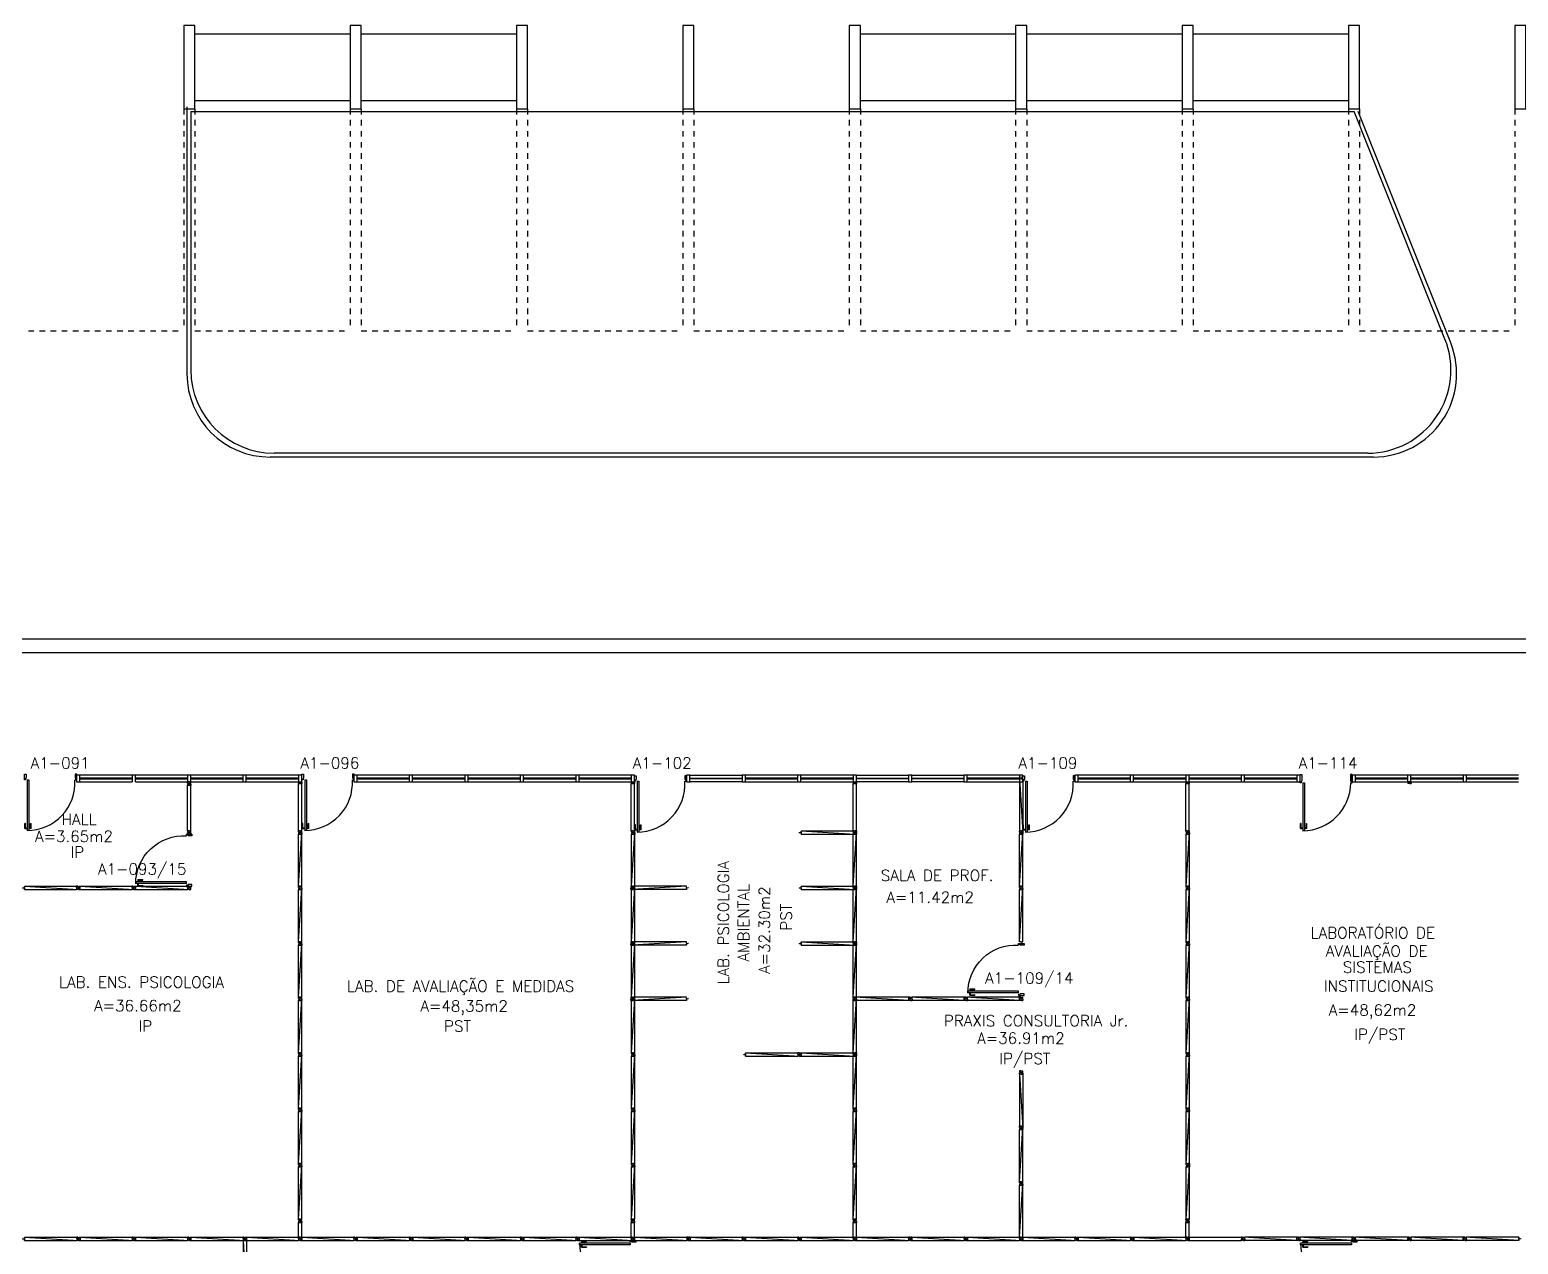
# Model space of a CAD drawing. Extents: x -31 to 207, y 425 to 518.
# Drawn here: x 72.41 to 99.25, y 444.86 to 466.76 of the extents above; entities that cross this region are included whole.
import ezdxf
from ezdxf.enums import TextEntityAlignment as Align

# ---------------------------------------------------------------- set-up
doc = ezdxf.new("R2010")
doc.units = 0
doc.header["$LTSCALE"] = 0.01
doc.header["$MEASUREMENT"] = 0
doc.linetypes.add('HIDDEN2', pattern=[0.1875, 0.125, -0.0625])
doc.layers.get('0').update_dxf_attribs({"linetype": 'CONTINUOUS'})
for name, color, linetype in [('AREA', 2, 'CONTINUOUS'), ('BANC', 2, 'CONTINUOUS'), ('DIV', 2, 'CONTINUOUS'), ('ESTR', 3, 'CONTINUOUS'), ('PISO', 1, 'CONTINUOUS'), ('PROJ', 1, 'HIDDEN2'), ('TEXT_CENTRO_CUSTO', 1, 'CONTINUOUS'), ('TEXTO', 2, 'CONTINUOUS'), ('TEXTO-ENDEREÇO', 2, 'CONTINUOUS')]:
    doc.layers.add(name, color=color, linetype=linetype)
doc.styles.add('UNB-100', font='simplex.shx', dxfattribs={"height": 0.2})
doc.styles.add('UNB-100-1', font='simplex.shx', dxfattribs={"height": 0.2})

# ---------------------------------------------------------------- blocks, each defined once
blk = doc.blocks.new('PILAR-SLS')
blk.add_lwpolyline([(0.003, -44.497), (0.203, -44.497), (0.203, -42.997), (0.003, -42.997)], close=True)
blk = doc.blocks.new('DIVMT-SLS')
for p, q in [((-0.03, 0.03), (-0.03, 0.006)), ((-0.008, 0.03), (-0.03, 0.03)), ((-0.0185, 0.006), (-0.03, 0.006)), ((-0.0185, -0.006), (-0.0185, 0.006)), ((-0.008, 0.03), (-0.008, 0.02)), ((-0.008, 0.02), (0.008, 0.02)), ((-0.0051, 0), (0.0051, 0)), ((0.0051, 0), (-0.0051, 0)), ((-0.0051, 0), (0.0051, 0)), ((0.97, -0.03), (0, 0.03)), ((0, -0.0051), (0, 0.0051)), ((0, 0.0051), (0, -0.0051)), ((0.008, 0.03), (0.008, 0.02)), ((0.008, 0.03), (0.03, 0.03)), ((0.0205, 0.006), (0.03, 0.006)), ((0.0205, -0.006), (0.0205, 0.006)), ((0.0205, 0.006), (0.0205, -0.006)), ((0.0205, 0.006), (0.03, 0.006)), ((0.97, 0.03), (0.03, 0.03)), ((0.03, 0.006), (0.03, 0.03)), ((0.03, -0.03), (0.03, 0.03)), ((0.03, -0.005), (0.03, 0.005)), ((0.97, 0.03), (0.97, 0.009)), ((0.97, 0.009), (0.97, 0.027)), ((0.9795, 0.006), (0.97, 0.006)), ((0.97, -0.005), (0.97, 0.005)), ((0.9795, 0.006), (0.9795, -0.006)), ((1.0051, 0), (0.9949, 0)), ((1, 0.0051), (1, -0.0051)), ((-0.0185, -0.006), (-0.03, -0.006)), ((-0.03, -0.03), (-0.03, -0.006)), ((-0.008, -0.03), (-0.03, -0.03)), ((-0.008, -0.03), (-0.008, -0.02)), ((-0.008, -0.02), (0.008, -0.02)), ((0.008, -0.03), (0.008, -0.02)), ((0.008, -0.03), (0.03, -0.03)), ((0.0205, -0.006), (0.03, -0.006)), ((0.0205, -0.006), (0.03, -0.006)), ((0.03, -0.006), (0.03, -0.03)), ((0.97, -0.03), (0.03, -0.03)), ((0.9795, -0.006), (0.97, -0.006)), ((0.97, -0.009), (0.97, -0.027))]:
    blk.add_line(p, q)
blk = doc.blocks.new('PDV2D-SLS')
at = {"layer": 'DIV'}
for p, q in [((0.03, 0.05), (0.06, 0.05)), ((0.03, 0.035), (0.03, 0.05)), ((0.03, -0.035), (0.03, 0.035)), ((0.06, 0.05), (0.06, -0.02)), ((0.941, 0.05), (0.941, -0.02)), ((0.971, 0.05), (0.941, 0.05)), ((0.971, 0.035), (0.971, 0.05)), ((0.971, -0.035), (0.971, 0.035)), ((0.03, -0.05), (0.03, -0.035)), ((0.05, -0.05), (0.03, -0.05)), ((0.05, -0.02), (0.06, -0.02)), ((0.05, -0.02), (0.05, -0.05)), ((0.079, -0.05), (0.109, -0.05)), ((0.079, -0.05), (0.079, -0.965)), ((0.109, -0.05), (0.109, -0.965)), ((0.951, -0.02), (0.941, -0.02)), ((0.951, -0.02), (0.951, -0.05)), ((0.951, -0.05), (0.971, -0.05)), ((0.971, -0.05), (0.971, -0.035)), ((0.036, -0.925), (0.036, -0.835)), ((0.046, -0.835), (0.036, -0.835)), ((0.036, -0.925), (0.076, -0.925)), ((0.046, -0.915), (0.046, -0.835)), ((0.046, -0.915), (0.076, -0.915)), ((0.109, -0.965), (0.079, -0.965)), ((0.141, -0.915), (0.111, -0.915)), ((0.151, -0.925), (0.111, -0.925)), ((0.141, -0.915), (0.141, -0.835)), ((0.141, -0.835), (0.151, -0.835)), ((0.151, -0.925), (0.151, -0.835))]:
    blk.add_line(p, q, dxfattribs=at)
blk.add_arc((0.076, -0.1), 0.865, 270, 3.3214, dxfattribs=at)
blk = doc.blocks.new('MTT-SLS')
for p, q in [((-0.008, 0.03), (-0.03, 0.03)), ((-0.03, 0.03), (-0.03, 0.006)), ((-0.0185, 0.006), (-0.03, 0.006)), ((-0.0185, -0.006), (-0.0185, 0.006)), ((-0.008, 0.03), (-0.008, 0.02)), ((-0.008, 0.02), (0.008, 0.02)), ((-0.0051, 0), (0.0051, 0)), ((0, -0.0051), (0, 0.0051)), ((0.008, 0.03), (0.03, 0.03)), ((0.008, 0.03), (0.008, 0.02)), ((0.0205, -0.006), (0.0205, 0.006)), ((0.0205, 0.006), (0.03, 0.006)), ((0.03, 0.006), (0.03, 0.03)), ((-0.03, -0.03), (-0.03, -0.006)), ((-0.0185, -0.006), (-0.03, -0.006)), ((-0.008, -0.03), (-0.03, -0.03)), ((-0.008, -0.02), (0.008, -0.02)), ((-0.008, -0.03), (-0.008, -0.02)), ((0.008, -0.03), (0.008, -0.02)), ((0.008, -0.03), (0.03, -0.03)), ((0.0205, -0.006), (0.03, -0.006)), ((0.03, -0.006), (0.03, -0.03))]:
    blk.add_line(p, q)
blk = doc.blocks.new('MTINI-SLS')
for p, q in [((-0.005, 0), (0.005, 0)), ((0, 0.001), (0, 0.02)), ((0.008, 0.02), (0, 0.02)), ((0, -0.005), (0, 0.005)), ((0, -0.02), (0, 0.001)), ((0.008, 0.03), (0.03, 0.03)), ((0.008, 0.03), (0.008, 0.02)), ((0.02, 0.006), (0.02, -0.006)), ((0.02, 0.006), (0.03, 0.006)), ((0.02, -0.004), (0.02, 0.004)), ((0.023, 0.006), (0.03, 0.006)), ((0.03, 0.006), (0.03, 0.03)), ((0, -0.02), (0.008, -0.02)), ((0.008, -0.03), (0.008, -0.02)), ((0.008, -0.03), (0.03, -0.03)), ((0.02, -0.006), (0.03, -0.006)), ((0.023, -0.006), (0.03, -0.006)), ((0.03, -0.006), (0.03, -0.03))]:
    blk.add_line(p, q)
blk = doc.blocks.new('DIV-SLS')
for p, q in [((-0.0051, 0), (0.0051, 0)), ((0, -0.0051), (0, 0.0051)), ((0.0205, 0.006), (0.03, 0.006)), ((0.0205, -0.006), (0.0205, 0.006)), ((0.03, 0.03), (0.97, 0.03)), ((0.03, 0.03), (0.03, -0.03)), ((0.03, 0.009), (0.03, 0.027)), ((0.03, 0.005), (0.03, -0.005)), ((0.97, 0.03), (0.97, -0.03)), ((0.9795, 0.006), (0.97, 0.006)), ((0.97, 0.005), (0.97, -0.005)), ((0.9795, -0.006), (0.9795, 0.006)), ((1.0051, 0), (0.9949, 0)), ((0.9949, 0), (1.0051, 0)), ((1, -0.0051), (1, 0.0051)), ((0.0205, -0.006), (0.03, -0.006)), ((0.03, -0.03), (0.03, -0.009)), ((0.03, -0.009), (0.03, -0.027)), ((0.03, -0.03), (0.97, -0.03)), ((0.9795, -0.006), (0.97, -0.006))]:
    blk.add_line(p, q)
blk = doc.blocks.new('PDV1D-SLS')
at = {"layer": 'DIV'}
for p, q in [((0, 0), (-0.012, 0)), ((0, 0.06), (0, 0.075)), ((0, 0.075), (0.03, 0.075)), ((0, -0.06), (0, 0.06)), ((0.03, 0.075), (0.03, -0.045)), ((0.91, 0.075), (0.91, -0.045)), ((0.94, 0.075), (0.91, 0.075)), ((0.94, 0.06), (0.94, 0.075)), ((0.94, -0.06), (0.94, 0.06)), ((0, -0.075), (0, -0.06)), ((0.02, -0.075), (0, -0.075)), ((0.02, -0.045), (0.03, -0.045)), ((0.02, -0.045), (0.02, -0.075)), ((0.052, -0.075), (0.052, -0.94)), ((0.052, -0.075), (0.082, -0.075)), ((0.082, -0.075), (0.082, -0.94)), ((0.92, -0.045), (0.91, -0.045)), ((0.92, -0.045), (0.92, -0.075)), ((0.92, -0.075), (0.94, -0.075)), ((0.94, -0.075), (0.94, -0.06)), ((0.019, -0.81), (0.009, -0.81)), ((0.009, -0.9), (0.009, -0.81)), ((0.009, -0.9), (0.049, -0.9)), ((0.019, -0.89), (0.019, -0.81)), ((0.019, -0.89), (0.049, -0.89)), ((0.082, -0.94), (0.052, -0.94)), ((0.114, -0.89), (0.084, -0.89)), ((0.124, -0.9), (0.084, -0.9)), ((0.114, -0.81), (0.124, -0.81)), ((0.114, -0.89), (0.114, -0.81)), ((0.124, -0.9), (0.124, -0.81))]:
    blk.add_line(p, q, dxfattribs=at)
blk.add_arc((0.048, -0.075), 0.865, 270, 0, dxfattribs=at)

msp = doc.modelspace()

# ---------------------------------------------------------------- linework, layer by layer
msp.add_line((75.258, 453.137), (75.318, 453.137))
at = {"layer": 'BANC'}
for p, q in [((198.406, 455.772), (-17.61, 455.772)), ((198.406, 455.522), (-17.61, 455.522))]:
    msp.add_line(p, q, dxfattribs=at)
at = {"layer": 'DIV'}
for p, q in [((73.258, 453.317), (73.258, 453.198)), ((73.318, 453.317), (73.258, 453.317)), ((73.258, 453.317), (73.258, 453.198)), ((73.318, 453.317), (73.258, 453.317)), ((73.318, 453.197), (73.318, 453.317)), ((73.318, 453.197), (73.318, 453.317)), ((74.258, 453.317), (73.319, 453.317)), ((74.258, 453.317), (74.258, 453.198)), ((74.318, 453.317), (74.258, 453.317)), ((74.258, 453.317), (74.258, 453.198)), ((74.318, 453.317), (74.258, 453.317)), ((74.318, 453.197), (74.318, 453.317)), ((74.318, 453.197), (74.318, 453.317)), ((75.258, 453.317), (74.319, 453.317)), ((75.258, 453.317), (75.258, 453.198)), ((75.318, 453.317), (75.258, 453.317)), ((75.258, 453.317), (75.258, 453.198)), ((75.318, 453.317), (75.258, 453.317)), ((75.318, 453.197), (75.318, 453.317)), ((75.318, 453.197), (75.318, 453.317)), ((76.258, 453.317), (75.319, 453.317)), ((76.258, 453.317), (76.258, 453.198)), ((76.318, 453.317), (76.258, 453.317)), ((76.258, 453.317), (76.258, 453.198)), ((76.318, 453.317), (76.258, 453.317)), ((76.318, 453.197), (76.318, 453.317)), ((76.318, 453.197), (76.318, 453.317)), ((77.258, 453.317), (76.319, 453.317)), ((77.258, 453.317), (77.258, 453.198)), ((77.318, 453.317), (77.258, 453.317)), ((77.258, 453.317), (77.258, 453.198)), ((77.318, 453.317), (77.258, 453.317)), ((77.318, 453.197), (77.318, 453.317)), ((77.318, 453.197), (77.318, 453.317)), ((78.258, 453.317), (78.258, 453.198)), ((78.318, 453.317), (78.258, 453.317)), ((78.258, 453.317), (78.258, 453.198)), ((78.318, 453.317), (78.258, 453.317)), ((78.318, 453.197), (78.318, 453.317)), ((78.318, 453.197), (78.318, 453.317)), ((79.258, 453.317), (78.319, 453.317)), ((79.258, 453.317), (79.258, 453.198)), ((79.318, 453.317), (79.258, 453.317)), ((79.258, 453.317), (79.258, 453.198)), ((79.318, 453.317), (79.258, 453.317)), ((79.318, 453.197), (79.318, 453.317)), ((79.318, 453.197), (79.318, 453.317)), ((80.258, 453.317), (79.319, 453.317)), ((80.258, 453.317), (80.258, 453.198)), ((80.318, 453.317), (80.258, 453.317)), ((80.258, 453.317), (80.258, 453.198)), ((80.318, 453.317), (80.258, 453.317)), ((80.318, 453.197), (80.318, 453.317)), ((80.318, 453.197), (80.318, 453.317)), ((81.258, 453.317), (80.319, 453.317)), ((81.258, 453.317), (81.258, 453.198)), ((81.318, 453.317), (81.258, 453.317)), ((81.258, 453.317), (81.258, 453.198)), ((81.318, 453.317), (81.258, 453.317)), ((81.318, 453.197), (81.318, 453.317)), ((81.318, 453.197), (81.318, 453.317)), ((82.258, 453.317), (81.319, 453.317)), ((82.258, 453.317), (82.258, 453.198)), ((82.318, 453.317), (82.258, 453.317)), ((82.258, 453.317), (82.258, 453.198)), ((82.318, 453.317), (82.258, 453.317)), ((82.318, 453.197), (82.318, 453.317)), ((82.318, 453.197), (82.318, 453.317)), ((83.258, 453.317), (82.319, 453.317)), ((83.258, 453.317), (83.258, 453.198)), ((83.318, 453.317), (83.258, 453.317)), ((83.258, 453.317), (83.258, 453.198)), ((83.318, 453.317), (83.258, 453.317)), ((83.318, 453.197), (83.318, 453.317)), ((83.318, 453.197), (83.318, 453.317)), ((84.258, 453.317), (84.258, 453.198)), ((84.318, 453.317), (84.258, 453.317)), ((84.258, 453.317), (84.258, 453.198)), ((84.318, 453.317), (84.258, 453.317)), ((84.318, 453.197), (84.318, 453.317)), ((84.318, 453.197), (84.318, 453.317)), ((84.318, 453.317), (85.258, 453.317)), ((85.258, 453.317), (85.258, 453.198)), ((85.318, 453.317), (85.258, 453.317)), ((85.258, 453.317), (85.258, 453.198)), ((85.318, 453.317), (85.258, 453.317)), ((85.318, 453.197), (85.318, 453.317)), ((85.318, 453.197), (85.318, 453.317)), ((86.258, 453.317), (85.319, 453.317)), ((86.258, 453.317), (86.258, 453.198)), ((86.318, 453.317), (86.258, 453.317)), ((86.258, 453.317), (86.258, 453.198)), ((86.318, 453.317), (86.258, 453.317)), ((86.318, 453.197), (86.318, 453.317)), ((86.318, 453.197), (86.318, 453.317)), ((87.258, 453.317), (86.319, 453.317)), ((87.258, 453.317), (87.258, 453.198)), ((87.318, 453.317), (87.258, 453.317)), ((87.258, 453.317), (87.258, 453.198)), ((87.318, 453.317), (87.258, 453.317)), ((87.318, 453.197), (87.318, 453.317)), ((87.318, 453.197), (87.318, 453.317)), ((87.319, 453.317), (88.258, 453.317)), ((88.258, 453.317), (88.258, 453.198)), ((88.318, 453.317), (88.258, 453.317)), ((88.258, 453.317), (88.258, 453.198)), ((88.318, 453.317), (88.258, 453.317)), ((88.318, 453.197), (88.318, 453.317)), ((88.318, 453.197), (88.318, 453.317)), ((88.318, 453.317), (89.258, 453.317)), ((89.258, 453.317), (89.258, 453.198)), ((89.318, 453.317), (89.258, 453.317)), ((89.258, 453.317), (89.258, 453.198)), ((89.318, 453.317), (89.258, 453.317)), ((89.318, 453.197), (89.318, 453.317)), ((89.318, 453.197), (89.318, 453.317)), ((90.258, 453.317), (89.319, 453.317)), ((90.258, 453.317), (90.258, 453.198)), ((90.318, 453.317), (90.258, 453.317)), ((90.258, 453.317), (90.258, 453.198)), ((90.318, 453.317), (90.258, 453.317)), ((90.318, 453.197), (90.318, 453.317)), ((90.318, 453.197), (90.318, 453.317)), ((91.258, 453.317), (91.258, 453.198)), ((91.318, 453.317), (91.258, 453.317)), ((91.258, 453.317), (91.258, 453.198)), ((91.318, 453.317), (91.258, 453.317)), ((91.318, 453.197), (91.318, 453.317)), ((91.318, 453.197), (91.318, 453.317)), ((92.258, 453.317), (91.319, 453.317)), ((92.258, 453.317), (92.258, 453.198)), ((92.318, 453.317), (92.258, 453.317)), ((92.258, 453.317), (92.258, 453.198)), ((92.318, 453.317), (92.258, 453.317)), ((92.318, 453.197), (92.318, 453.317)), ((92.318, 453.197), (92.318, 453.317)), ((93.258, 453.317), (92.319, 453.317)), ((93.258, 453.317), (93.258, 453.198)), ((93.318, 453.317), (93.258, 453.317)), ((93.258, 453.317), (93.258, 453.198)), ((93.318, 453.317), (93.258, 453.317)), ((93.318, 453.197), (93.318, 453.317)), ((93.318, 453.197), (93.318, 453.317)), ((94.258, 453.317), (93.319, 453.317)), ((94.258, 453.317), (94.258, 453.198)), ((94.318, 453.317), (94.258, 453.317)), ((94.258, 453.317), (94.258, 453.198)), ((94.318, 453.317), (94.258, 453.317)), ((94.318, 453.197), (94.318, 453.317)), ((94.318, 453.197), (94.318, 453.317)), ((95.258, 453.317), (94.319, 453.317)), ((95.258, 453.317), (95.258, 453.198)), ((95.318, 453.317), (95.258, 453.317)), ((95.258, 453.317), (95.258, 453.198)), ((95.318, 453.317), (95.258, 453.317)), ((95.318, 453.197), (95.318, 453.317)), ((95.318, 453.197), (95.318, 453.317)), ((96.258, 453.317), (96.258, 453.198)), ((96.318, 453.317), (96.258, 453.317)), ((96.258, 453.317), (96.258, 453.198)), ((96.318, 453.317), (96.258, 453.317)), ((96.318, 453.197), (96.318, 453.317)), ((96.318, 453.197), (96.318, 453.317)), ((97.258, 453.317), (96.319, 453.317)), ((97.258, 453.317), (97.258, 453.198)), ((97.318, 453.317), (97.258, 453.317)), ((97.258, 453.317), (97.258, 453.198)), ((97.318, 453.317), (97.258, 453.317)), ((97.318, 453.197), (97.318, 453.317)), ((97.318, 453.197), (97.318, 453.317)), ((98.258, 453.317), (97.319, 453.317)), ((98.258, 453.317), (98.258, 453.198)), ((98.318, 453.317), (98.258, 453.317)), ((98.258, 453.317), (98.258, 453.198)), ((98.318, 453.317), (98.258, 453.317)), ((98.318, 453.197), (98.318, 453.317)), ((98.318, 453.197), (98.318, 453.317)), ((99.258, 453.317), (98.319, 453.317)), ((73.258, 453.197), (73.318, 453.197)), ((73.258, 453.197), (73.318, 453.197)), ((73.258, 453.197), (73.318, 453.197)), ((73.318, 453.251), (74.258, 453.251)), ((73.318, 453.197), (74.258, 453.197)), ((74.258, 453.263), (73.319, 453.263)), ((74.318, 453.251), (75.258, 453.251)), ((74.318, 453.197), (75.258, 453.197)), ((75.258, 453.263), (74.319, 453.263)), ((75.258, 453.197), (75.282, 453.197)), ((75.258, 453.175), (75.258, 453.197)), ((75.318, 453.197), (75.258, 453.197)), ((75.318, 453.197), (75.258, 453.197)), ((75.258, 453.197), (75.318, 453.197)), ((75.258, 453.197), (75.318, 453.197)), ((75.258, 453.197), (75.318, 453.197)), ((75.258, 453.175), (75.268, 453.175)), ((75.258, 453.159), (75.258, 453.137)), ((75.258, 453.159), (75.268, 453.159)), ((75.282, 453.137), (75.258, 453.137)), ((75.258, 452.315), (75.258, 453.137)), ((75.268, 453.175), (75.268, 453.159)), ((75.282, 453.186), (75.282, 453.197)), ((75.282, 453.186), (75.294, 453.186)), ((75.282, 453.147), (75.282, 453.137)), ((75.294, 453.147), (75.282, 453.147)), ((75.282, 453.147), (75.282, 453.137)), ((75.282, 453.147), (75.294, 453.147)), ((75.294, 453.167), (75.283, 453.167)), ((75.283, 453.167), (75.294, 453.167)), ((75.283, 453.137), (75.293, 453.137)), ((75.288, 453.173), (75.288, 453.162)), ((75.288, 453.162), (75.288, 453.173)), ((75.288, 453.173), (75.288, 453.162)), ((75.318, 453.197), (75.294, 453.197)), ((75.294, 453.186), (75.294, 453.197)), ((75.294, 453.147), (75.294, 453.137)), ((75.294, 453.147), (75.294, 453.137)), ((75.294, 453.137), (75.318, 453.137)), ((75.308, 453.175), (75.308, 453.159)), ((75.318, 453.175), (75.308, 453.175)), ((75.318, 453.159), (75.308, 453.159)), ((75.318, 453.251), (76.258, 453.251)), ((75.318, 453.175), (75.318, 453.197)), ((75.318, 453.197), (76.258, 453.197)), ((75.318, 453.159), (75.318, 453.137)), ((75.318, 452.315), (75.318, 453.137)), ((76.258, 453.263), (75.319, 453.263)), ((76.258, 453.197), (76.318, 453.197)), ((76.258, 453.197), (76.318, 453.197)), ((76.258, 453.197), (76.318, 453.197)), ((76.318, 453.251), (77.258, 453.251)), ((76.318, 453.197), (77.258, 453.197)), ((77.258, 453.263), (76.319, 453.263)), ((77.258, 453.197), (77.318, 453.197)), ((77.258, 453.197), (77.318, 453.197)), ((77.258, 453.197), (77.318, 453.197)), ((77.259, 453.197), (77.319, 453.197)), ((77.259, 453.197), (77.319, 453.197)), ((77.259, 453.197), (77.319, 453.197)), ((77.259, 453.197), (77.319, 453.197)), ((77.259, 453.197), (77.319, 453.197)), ((77.259, 453.197), (77.319, 453.197)), ((77.259, 453.167), (77.319, 453.167)), ((77.259, 452.314), (77.259, 453.167)), ((77.283, 453.177), (77.283, 453.167)), ((77.295, 453.177), (77.283, 453.177)), ((77.284, 453.167), (77.294, 453.167)), ((77.295, 453.177), (77.295, 453.167)), ((77.319, 452.314), (77.319, 453.167)), ((78.258, 453.197), (78.318, 453.197)), ((78.258, 453.197), (78.318, 453.197)), ((78.258, 453.197), (78.318, 453.197)), ((78.318, 453.251), (79.258, 453.251)), ((78.318, 453.197), (79.258, 453.197)), ((79.258, 453.263), (78.319, 453.263)), ((79.258, 453.197), (79.318, 453.197)), ((79.258, 453.197), (79.318, 453.197)), ((79.258, 453.197), (79.318, 453.197)), ((79.318, 453.251), (80.258, 453.251)), ((79.318, 453.197), (80.258, 453.197)), ((80.258, 453.263), (79.319, 453.263)), ((80.258, 453.197), (80.318, 453.197)), ((80.258, 453.197), (80.318, 453.197)), ((80.258, 453.197), (80.318, 453.197)), ((80.259, 453.197), (80.319, 453.197)), ((80.259, 453.197), (80.319, 453.197)), ((80.259, 453.197), (80.319, 453.197)), ((80.318, 453.251), (81.258, 453.251)), ((80.318, 453.197), (81.258, 453.197)), ((81.258, 453.263), (80.319, 453.263)), ((81.258, 453.197), (81.318, 453.197)), ((81.258, 453.197), (81.318, 453.197)), ((81.258, 453.197), (81.318, 453.197)), ((81.318, 453.251), (82.258, 453.251)), ((81.318, 453.197), (82.258, 453.197)), ((82.258, 453.263), (81.319, 453.263)), ((82.258, 453.197), (82.318, 453.197)), ((82.258, 453.197), (82.318, 453.197)), ((82.258, 453.197), (82.318, 453.197)), ((82.318, 453.251), (83.258, 453.251)), ((82.318, 453.197), (83.258, 453.197)), ((83.258, 453.263), (82.319, 453.263)), ((83.258, 453.197), (83.318, 453.197)), ((83.258, 453.197), (83.318, 453.197)), ((83.258, 453.197), (83.318, 453.197)), ((83.259, 453.167), (83.319, 453.167)), ((83.259, 452.314), (83.259, 453.167)), ((83.283, 453.177), (83.283, 453.167)), ((83.295, 453.177), (83.283, 453.177)), ((83.284, 453.167), (83.294, 453.167)), ((83.295, 453.177), (83.295, 453.167)), ((83.319, 452.314), (83.319, 453.167)), ((84.258, 453.197), (84.318, 453.197)), ((84.258, 453.197), (84.318, 453.197)), ((84.258, 453.197), (84.318, 453.197)), ((84.259, 453.197), (84.319, 453.197)), ((84.259, 453.197), (84.319, 453.197)), ((84.259, 453.197), (84.319, 453.197)), ((84.318, 453.263), (85.258, 453.263)), ((85.258, 453.251), (84.318, 453.251)), ((85.258, 453.197), (84.318, 453.197)), ((85.258, 453.197), (85.318, 453.197)), ((85.258, 453.197), (85.318, 453.197)), ((85.258, 453.197), (85.318, 453.197)), ((85.318, 453.251), (86.258, 453.251)), ((85.318, 453.197), (86.258, 453.197)), ((86.258, 453.263), (85.319, 453.263)), ((86.258, 453.197), (86.318, 453.197)), ((86.258, 453.197), (86.318, 453.197)), ((86.258, 453.197), (86.318, 453.197)), ((86.318, 453.251), (87.258, 453.251)), ((86.318, 453.197), (87.258, 453.197)), ((87.258, 453.263), (86.319, 453.263)), ((87.258, 453.197), (87.318, 453.197)), ((87.258, 453.197), (87.318, 453.197)), ((87.258, 453.197), (87.318, 453.197)), ((87.259, 453.167), (87.319, 453.167)), ((87.259, 452.314), (87.259, 453.167)), ((87.319, 453.263), (88.258, 453.263)), ((88.259, 453.251), (87.319, 453.251)), ((88.259, 453.197), (87.319, 453.197)), ((87.319, 452.314), (87.319, 453.167)), ((88.258, 453.197), (88.318, 453.197)), ((88.258, 453.197), (88.318, 453.197)), ((88.258, 453.197), (88.318, 453.197)), ((88.259, 453.197), (88.319, 453.197)), ((88.259, 453.197), (88.319, 453.197)), ((88.259, 453.197), (88.319, 453.197)), ((88.318, 453.263), (89.258, 453.263)), ((89.258, 453.251), (88.318, 453.251)), ((89.258, 453.197), (88.318, 453.197)), ((89.258, 453.197), (89.318, 453.197)), ((89.258, 453.197), (89.318, 453.197)), ((89.258, 453.197), (89.318, 453.197)), ((89.318, 453.251), (90.258, 453.251)), ((89.318, 453.197), (90.258, 453.197)), ((90.258, 453.263), (89.319, 453.263)), ((90.258, 453.197), (90.318, 453.197)), ((90.258, 453.197), (90.318, 453.197)), ((90.258, 453.197), (90.318, 453.197)), ((91.258, 453.197), (91.318, 453.197)), ((91.258, 453.197), (91.318, 453.197)), ((91.258, 453.197), (91.318, 453.197)), ((91.318, 453.251), (92.258, 453.251)), ((91.318, 453.197), (92.258, 453.197)), ((92.258, 453.263), (91.319, 453.263)), ((92.258, 453.197), (92.318, 453.197)), ((92.258, 453.197), (92.318, 453.197)), ((92.258, 453.197), (92.318, 453.197)), ((92.318, 453.251), (93.258, 453.251)), ((92.318, 453.197), (93.258, 453.197)), ((93.258, 453.263), (92.319, 453.263)), ((93.258, 453.197), (93.318, 453.197)), ((93.258, 453.197), (93.318, 453.197)), ((93.258, 453.197), (93.318, 453.197)), ((93.259, 453.167), (93.319, 453.167)), ((93.259, 452.314), (93.259, 453.167)), ((93.283, 453.177), (93.283, 453.167)), ((93.295, 453.177), (93.283, 453.177)), ((93.284, 453.167), (93.294, 453.167)), ((93.295, 453.177), (93.295, 453.167)), ((93.318, 453.251), (94.258, 453.251)), ((93.318, 453.197), (94.258, 453.197)), ((94.258, 453.263), (93.319, 453.263)), ((93.319, 452.314), (93.319, 453.167)), ((94.258, 453.197), (94.318, 453.197)), ((94.258, 453.197), (94.318, 453.197)), ((94.258, 453.197), (94.318, 453.197)), ((94.318, 453.251), (95.258, 453.251)), ((94.318, 453.197), (95.258, 453.197)), ((95.258, 453.263), (94.319, 453.263)), ((95.258, 453.197), (95.318, 453.197)), ((95.258, 453.197), (95.318, 453.197)), ((95.258, 453.197), (95.318, 453.197)), ((96.258, 453.197), (96.318, 453.197)), ((96.258, 453.197), (96.318, 453.197)), ((96.258, 453.197), (96.318, 453.197)), ((96.318, 453.251), (97.258, 453.251)), ((96.318, 453.197), (97.258, 453.197)), ((97.258, 453.263), (96.319, 453.263)), ((97.311, 453.197), (97.251, 453.197)), ((97.311, 453.197), (97.251, 453.197)), ((97.311, 453.197), (97.251, 453.197)), ((97.258, 453.197), (97.318, 453.197)), ((97.258, 453.197), (97.318, 453.197)), ((97.258, 453.197), (97.318, 453.197)), ((97.258, 453.197), (97.318, 453.197)), ((97.258, 453.197), (97.318, 453.197)), ((97.258, 453.197), (97.318, 453.197)), ((97.318, 453.251), (98.258, 453.251)), ((97.318, 453.197), (98.258, 453.197)), ((98.258, 453.263), (97.319, 453.263)), ((98.258, 453.197), (98.318, 453.197)), ((98.258, 453.197), (98.318, 453.197)), ((98.258, 453.197), (98.318, 453.197)), ((98.318, 453.251), (99.258, 453.251)), ((98.318, 453.197), (99.258, 453.197)), ((99.258, 453.263), (98.319, 453.263)), ((75.279, 452.315), (75.261, 452.315)), ((75.282, 452.306), (75.282, 452.315)), ((75.294, 452.306), (75.282, 452.306)), ((75.283, 452.315), (75.293, 452.315)), ((75.294, 452.285), (75.283, 452.285)), ((75.288, 452.28), (75.288, 452.29)), ((75.294, 452.306), (75.294, 452.315)), ((75.318, 452.315), (75.297, 452.315)), ((75.297, 452.315), (75.315, 452.315)), ((77.259, 452.314), (77.319, 452.314)), ((77.28, 452.314), (77.262, 452.314)), ((77.283, 452.304), (77.283, 452.314)), ((77.295, 452.304), (77.283, 452.304)), ((77.284, 452.314), (77.294, 452.314)), ((77.294, 452.284), (77.284, 452.284)), ((77.289, 452.279), (77.289, 452.289)), ((77.295, 452.304), (77.295, 452.314)), ((77.298, 452.314), (77.316, 452.314)), ((77.319, 452.314), (77.298, 452.314)), ((83.259, 452.314), (83.319, 452.314)), ((83.28, 452.314), (83.262, 452.314)), ((83.283, 452.304), (83.283, 452.314)), ((83.295, 452.304), (83.283, 452.304)), ((83.284, 452.314), (83.294, 452.314)), ((83.294, 452.284), (83.284, 452.284)), ((83.289, 452.279), (83.289, 452.289)), ((83.295, 452.304), (83.295, 452.314)), ((83.298, 452.314), (83.316, 452.314)), ((83.319, 452.314), (83.298, 452.314)), ((87.259, 452.314), (87.319, 452.314)), ((87.28, 452.314), (87.262, 452.314)), ((87.283, 452.304), (87.283, 452.314)), ((87.295, 452.304), (87.283, 452.304)), ((87.284, 452.314), (87.294, 452.314)), ((87.294, 452.284), (87.284, 452.284)), ((87.289, 452.279), (87.289, 452.289)), ((87.295, 452.304), (87.295, 452.314)), ((87.298, 452.314), (87.316, 452.314)), ((87.319, 452.314), (87.298, 452.314)), ((93.259, 452.314), (93.319, 452.314)), ((93.28, 452.314), (93.262, 452.314)), ((93.283, 452.304), (93.283, 452.314)), ((93.295, 452.304), (93.283, 452.304)), ((93.284, 452.314), (93.294, 452.314)), ((93.294, 452.284), (93.284, 452.284)), ((93.289, 452.279), (93.289, 452.289)), ((93.295, 452.304), (93.295, 452.314)), ((93.298, 452.314), (93.316, 452.314)), ((93.319, 452.314), (93.298, 452.314)), ((93.322, 446.314), (93.322, 446.254)), ((93.287, 446.284), (93.297, 446.284)), ((93.292, 446.279), (93.292, 446.289)), ((93.313, 446.29), (93.322, 446.29)), ((93.313, 446.278), (93.313, 446.29)), ((93.313, 446.278), (93.322, 446.278)), ((93.322, 446.293), (93.322, 446.311)), ((93.322, 446.289), (93.322, 446.279)), ((93.322, 446.254), (93.322, 446.275)), ((93.322, 446.275), (93.322, 446.257)), ((77.259, 445.314), (77.283, 445.314)), ((77.259, 445.292), (77.259, 445.314)), ((77.259, 445.292), (77.269, 445.292)), ((77.259, 445.276), (77.259, 445.254)), ((77.259, 445.276), (77.269, 445.276)), ((77.26, 444.988), (77.259, 445.254)), ((77.259, 445.254), (77.319, 445.254)), ((77.283, 445.254), (77.259, 445.254)), ((77.269, 445.292), (77.269, 445.276)), ((77.283, 445.302), (77.283, 445.314)), ((77.283, 445.302), (77.295, 445.302)), ((77.283, 445.263), (77.283, 445.254)), ((77.295, 445.263), (77.283, 445.263)), ((77.283, 445.263), (77.283, 445.254)), ((77.283, 445.263), (77.295, 445.263)), ((77.295, 445.284), (77.284, 445.284)), ((77.284, 445.284), (77.295, 445.284)), ((77.284, 445.254), (77.294, 445.254)), ((77.289, 445.289), (77.289, 445.279)), ((77.289, 445.279), (77.289, 445.289)), ((77.289, 445.289), (77.289, 445.279)), ((77.319, 445.314), (77.295, 445.314)), ((77.295, 445.302), (77.295, 445.314)), ((77.295, 445.263), (77.295, 445.254)), ((77.295, 445.263), (77.295, 445.254)), ((77.295, 445.254), (77.319, 445.254)), ((77.309, 445.292), (77.309, 445.276)), ((77.319, 445.292), (77.309, 445.292)), ((77.319, 445.276), (77.309, 445.276)), ((77.319, 445.292), (77.319, 445.314)), ((77.319, 445.276), (77.319, 445.254)), ((77.32, 444.988), (77.319, 445.254)), ((83.259, 445.314), (83.283, 445.314)), ((83.259, 445.292), (83.259, 445.314)), ((83.259, 445.292), (83.269, 445.292)), ((83.259, 445.276), (83.259, 445.254)), ((83.259, 445.276), (83.269, 445.276)), ((83.26, 444.988), (83.259, 445.254)), ((83.259, 445.254), (83.319, 445.254)), ((83.283, 445.254), (83.259, 445.254)), ((83.269, 445.292), (83.269, 445.276)), ((83.283, 445.302), (83.283, 445.314)), ((83.283, 445.302), (83.295, 445.302)), ((83.283, 445.263), (83.283, 445.254)), ((83.295, 445.263), (83.283, 445.263)), ((83.283, 445.263), (83.283, 445.254)), ((83.283, 445.263), (83.295, 445.263)), ((83.295, 445.284), (83.284, 445.284)), ((83.284, 445.284), (83.295, 445.284)), ((83.284, 445.254), (83.294, 445.254)), ((83.289, 445.289), (83.289, 445.279)), ((83.289, 445.279), (83.289, 445.289)), ((83.289, 445.289), (83.289, 445.279)), ((83.319, 445.314), (83.295, 445.314)), ((83.295, 445.302), (83.295, 445.314)), ((83.295, 445.263), (83.295, 445.254)), ((83.295, 445.263), (83.295, 445.254)), ((83.295, 445.254), (83.319, 445.254)), ((83.309, 445.292), (83.309, 445.276)), ((83.319, 445.292), (83.309, 445.292)), ((83.319, 445.276), (83.309, 445.276)), ((83.319, 445.292), (83.319, 445.314)), ((83.319, 445.276), (83.319, 445.254)), ((83.32, 444.988), (83.319, 445.254)), ((87.259, 445.314), (87.283, 445.314)), ((87.259, 445.292), (87.259, 445.314)), ((87.259, 445.292), (87.269, 445.292)), ((87.259, 445.276), (87.259, 445.254)), ((87.259, 445.276), (87.269, 445.276)), ((87.26, 444.988), (87.259, 445.254)), ((87.259, 445.254), (87.319, 445.254)), ((87.283, 445.254), (87.259, 445.254)), ((87.269, 445.292), (87.269, 445.276)), ((87.283, 445.302), (87.283, 445.314)), ((87.283, 445.302), (87.295, 445.302)), ((87.283, 445.263), (87.283, 445.254)), ((87.295, 445.263), (87.283, 445.263)), ((87.283, 445.263), (87.283, 445.254)), ((87.283, 445.263), (87.295, 445.263)), ((87.295, 445.284), (87.284, 445.284)), ((87.284, 445.284), (87.295, 445.284)), ((87.284, 445.254), (87.294, 445.254)), ((87.289, 445.289), (87.289, 445.279)), ((87.289, 445.279), (87.289, 445.289)), ((87.289, 445.289), (87.289, 445.279)), ((87.319, 445.314), (87.295, 445.314)), ((87.295, 445.302), (87.295, 445.314)), ((87.295, 445.263), (87.295, 445.254)), ((87.295, 445.263), (87.295, 445.254)), ((87.295, 445.254), (87.319, 445.254)), ((87.309, 445.292), (87.309, 445.276)), ((87.319, 445.292), (87.309, 445.292)), ((87.319, 445.276), (87.309, 445.276)), ((87.319, 445.292), (87.319, 445.314)), ((87.319, 445.276), (87.319, 445.254)), ((87.32, 444.988), (87.319, 445.254)), ((93.259, 445.314), (93.283, 445.314)), ((93.259, 445.292), (93.259, 445.314)), ((93.259, 445.292), (93.269, 445.292)), ((93.259, 445.276), (93.259, 445.254)), ((93.259, 445.276), (93.269, 445.276)), ((93.26, 444.988), (93.259, 445.254)), ((93.259, 445.254), (93.319, 445.254)), ((93.283, 445.254), (93.259, 445.254)), ((93.269, 445.292), (93.269, 445.276)), ((93.283, 445.302), (93.283, 445.314)), ((93.283, 445.302), (93.295, 445.302)), ((93.283, 445.263), (93.283, 445.254)), ((93.295, 445.263), (93.283, 445.263)), ((93.283, 445.263), (93.283, 445.254)), ((93.283, 445.263), (93.295, 445.263)), ((93.295, 445.284), (93.284, 445.284)), ((93.284, 445.284), (93.295, 445.284)), ((93.284, 445.254), (93.294, 445.254)), ((93.289, 445.289), (93.289, 445.279)), ((93.289, 445.279), (93.289, 445.289)), ((93.289, 445.289), (93.289, 445.279)), ((93.319, 445.314), (93.295, 445.314)), ((93.295, 445.302), (93.295, 445.314)), ((93.295, 445.263), (93.295, 445.254)), ((93.295, 445.263), (93.295, 445.254)), ((93.295, 445.254), (93.319, 445.254)), ((93.309, 445.292), (93.309, 445.276)), ((93.319, 445.292), (93.309, 445.292)), ((93.319, 445.276), (93.309, 445.276)), ((93.319, 445.292), (93.319, 445.314)), ((93.319, 445.276), (93.319, 445.254)), ((93.32, 444.988), (93.319, 445.254)), ((77.26, 444.988), (77.32, 444.988)), ((77.281, 444.988), (77.263, 444.988)), ((77.284, 444.978), (77.284, 444.988)), ((77.296, 444.978), (77.284, 444.978)), ((77.285, 444.988), (77.295, 444.988)), ((77.296, 444.978), (77.296, 444.988)), ((77.299, 444.988), (77.317, 444.988)), ((77.32, 444.988), (77.299, 444.988)), ((84.26, 444.988), (84.32, 444.988)), ((84.281, 444.988), (84.263, 444.988)), ((84.284, 444.978), (84.284, 444.988)), ((84.296, 444.978), (84.284, 444.978)), ((84.285, 444.988), (84.295, 444.988)), ((84.296, 444.978), (84.296, 444.988)), ((84.299, 444.988), (84.317, 444.988)), ((84.32, 444.988), (84.299, 444.988)), ((88.26, 444.988), (88.32, 444.988)), ((88.281, 444.988), (88.263, 444.988)), ((88.284, 444.978), (88.284, 444.988)), ((88.296, 444.978), (88.284, 444.978)), ((88.285, 444.988), (88.295, 444.988)), ((88.296, 444.978), (88.296, 444.988)), ((88.299, 444.988), (88.317, 444.988)), ((88.32, 444.988), (88.299, 444.988)), ((93.26, 444.988), (93.32, 444.988)), ((93.281, 444.988), (93.263, 444.988)), ((93.284, 444.978), (93.284, 444.988)), ((93.296, 444.978), (93.284, 444.978)), ((93.285, 444.988), (93.295, 444.988)), ((93.296, 444.978), (93.296, 444.988)), ((93.299, 444.988), (93.317, 444.988)), ((93.32, 444.988), (93.299, 444.988)), ((77.295, 444.958), (77.284, 444.958)), ((77.29, 444.952), (77.29, 444.963)), ((84.295, 444.958), (84.284, 444.958)), ((84.29, 444.952), (84.29, 444.963)), ((88.295, 444.958), (88.284, 444.958)), ((88.29, 444.952), (88.29, 444.963)), ((93.295, 444.958), (93.284, 444.958)), ((93.29, 444.952), (93.29, 444.963))]:
    msp.add_line(p, q, dxfattribs=at)
at = {"layer": 'PISO'}
for p, q in [((75.39, 466.681), (78.19, 466.681)), ((78.39, 466.681), (81.19, 466.681)), ((87.39, 466.681), (90.19, 466.681)), ((90.39, 466.681), (93.19, 466.681)), ((93.39, 466.681), (96.19, 466.681)), ((75.249, 465.366), (75.249, 460.553)), ((75.39, 465.481), (78.19, 465.481)), ((78.39, 465.481), (81.19, 465.481)), ((87.39, 465.481), (90.19, 465.481)), ((90.39, 465.481), (93.19, 465.481)), ((93.39, 465.481), (96.19, 465.481)), ((75.319, 465.281), (96.291, 465.281)), ((75.319, 465.281), (75.319, 460.623)), ((81.39, 465.331), (81.39, 465.281)), ((87.19, 465.331), (87.19, 465.281)), ((97.931, 461.18), (96.291, 465.281)), ((98.034, 461.11), (96.366, 465.281)), ((96.641, 459.053), (76.749, 459.053)), ((96.538, 459.123), (76.819, 459.123))]:
    msp.add_line(p, q, dxfattribs=at)
for centre, start_param, end_param in [((96.538, 460.623), 2.356194, 4.307267), ((96.641, 460.553), 2.356194, 4.307267), ((76.749, 460.553), 0.785398, 2.356194), ((76.819, 460.623), 0.785398, 2.356194)]:
    msp.add_ellipse(centre, major_axis=(-1.061, 1.061), ratio=1, start_param=start_param, end_param=end_param, dxfattribs=at)
at = {"layer": 'PROJ'}
for p, q in [((75.19, 465.331), (75.19, 461.331)), ((75.39, 465.331), (75.39, 461.331)), ((78.19, 465.331), (78.19, 461.331)), ((78.39, 465.331), (78.39, 461.331)), ((81.19, 465.331), (81.19, 461.331)), ((81.39, 465.331), (81.39, 461.331)), ((84.19, 465.331), (84.19, 461.331)), ((84.39, 465.331), (84.39, 461.331)), ((87.19, 465.331), (87.19, 461.331)), ((87.39, 465.331), (87.39, 461.331)), ((90.19, 465.331), (90.19, 461.331)), ((90.39, 465.331), (90.39, 461.331)), ((93.19, 465.331), (93.19, 461.331)), ((93.39, 465.331), (93.39, 461.331)), ((96.19, 465.331), (96.19, 461.331)), ((96.39, 465.331), (96.39, 461.331)), ((99.19, 465.331), (99.19, 461.331)), ((72.39, 461.331), (75.19, 461.331)), ((75.39, 461.331), (78.19, 461.331)), ((78.39, 461.331), (81.19, 461.331)), ((81.39, 461.331), (84.19, 461.331)), ((84.39, 461.331), (87.19, 461.331)), ((87.39, 461.331), (90.19, 461.331)), ((90.39, 461.331), (93.19, 461.331)), ((93.39, 461.331), (96.19, 461.331)), ((96.39, 461.331), (99.19, 461.331))]:
    msp.add_line(p, q, dxfattribs=at)

# ---------------------------------------------------------------- block references
at = {"layer": 'DIV'}
for name, p in [('PDV2D-SLS', (72.289, 453.284)), ('PDV2D-SLS', (77.292, 453.284)), ('PDV2D-SLS', (83.287, 453.258)), ('PDV2D-SLS', (90.288, 453.257)), ('PDV1D-SLS', (95.318, 453.257)), ('MTT-SLS', (75.288, 452.285)), ('DIVMT-SLS', (87.292, 449.284)), ('DIVMT-SLS', (88.292, 449.284)), ('DIVMT-SLS', (89.292, 449.284)), ('MTT-SLS', (90.292, 449.284)), ('MTT-SLS', (90.29, 447.958)), ('DIV-SLS', (93.29, 444.958)), ('DIVMT-SLS', (94.29, 444.958)), ('DIVMT-SLS', (95.29, 444.958)), ('DIVMT-SLS', (96.29, 444.958)), ('DIVMT-SLS', (97.29, 444.958)), ('DIVMT-SLS', (98.29, 444.958))]:
    msp.add_blockref(name, p, dxfattribs=at)
at = {"layer": 'DIV', "xscale": -1}
for name, p, rotation in [('DIVMT-SLS', (90.292, 452.284), 270), ('PDV2D-SLS', (75.289, 451.284), 270), ('DIVMT-SLS', (83.284, 451.284), 180), ('DIVMT-SLS', (83.284, 450.284), 180), ('PDV2D-SLS', (90.292, 449.313), 270), ('DIVMT-SLS', (83.284, 449.284), 180), ('DIVMT-SLS', (90.29, 446.958), 270), ('DIVMT-SLS', (76.29, 443.958), 270)]:
    msp.add_blockref(name, p, dxfattribs=dict(at, rotation=rotation))
at = {"layer": 'DIV'}
for name, p, rotation in [('MTINI-SLS', (77.289, 453.197), 270), ('MTINI-SLS', (83.289, 453.197), 270), ('MTINI-SLS', (87.289, 453.197), 270), ('MTINI-SLS', (93.289, 453.197), 270), ('MTINI-SLS', (97.289, 453.197), 270), ('DIVMT-SLS', (77.292, 452.284), 270), ('DIVMT-SLS', (83.292, 452.284), 270), ('DIVMT-SLS', (87.292, 452.284), 180), ('DIVMT-SLS', (87.292, 452.284), 270), ('DIVMT-SLS', (90.292, 452.284), 270), ('DIVMT-SLS', (93.292, 452.284), 270), ('DIVMT-SLS', (73.289, 451.284), 180), ('DIVMT-SLS', (74.289, 451.284), 180), ('DIVMT-SLS', (75.289, 451.284), 180), ('DIVMT-SLS', (77.292, 451.284), 270), ('DIVMT-SLS', (83.292, 451.284), 270), ('DIVMT-SLS', (87.292, 451.284), 180), ('DIVMT-SLS', (87.292, 451.284), 270), ('DIVMT-SLS', (90.292, 451.284), 270), ('DIVMT-SLS', (93.292, 451.284), 270), ('DIVMT-SLS', (77.292, 450.284), 270), ('DIVMT-SLS', (83.292, 450.284), 270), ('DIVMT-SLS', (87.292, 450.284), 180), ('DIVMT-SLS', (87.292, 450.284), 270), ('DIVMT-SLS', (93.292, 450.284), 270), ('DIVMT-SLS', (77.292, 449.284), 270), ('DIVMT-SLS', (83.292, 449.284), 270), ('DIVMT-SLS', (87.292, 449.284), 270), ('DIVMT-SLS', (93.292, 449.284), 270), ('DIVMT-SLS', (77.292, 448.284), 270), ('DIVMT-SLS', (83.292, 448.284), 270), ('DIVMT-SLS', (86.292, 448.284), 180), ('DIVMT-SLS', (87.292, 448.284), 180), ('DIVMT-SLS', (87.292, 448.284), 270), ('DIVMT-SLS', (93.292, 448.284), 270), ('DIVMT-SLS', (77.292, 447.284), 270), ('DIVMT-SLS', (83.292, 447.284), 270), ('DIVMT-SLS', (87.292, 447.284), 270), ('DIVMT-SLS', (93.292, 447.284), 270), ('DIVMT-SLS', (90.29, 446.958), 270), ('DIVMT-SLS', (77.292, 446.284), 270), ('DIVMT-SLS', (83.292, 446.284), 270), ('DIVMT-SLS', (87.292, 446.284), 270), ('DIVMT-SLS', (93.292, 446.284), 270), ('DIVMT-SLS', (90.29, 445.958), 270), ('DIVMT-SLS', (73.29, 444.958), 180), ('DIVMT-SLS', (74.29, 444.958), 180), ('DIVMT-SLS', (75.29, 444.958), 180), ('DIVMT-SLS', (76.29, 444.958), 180), ('DIVMT-SLS', (77.29, 444.958), 180), ('DIVMT-SLS', (78.29, 444.958), 180), ('DIVMT-SLS', (79.29, 444.958), 180), ('DIVMT-SLS', (80.29, 444.958), 180), ('DIVMT-SLS', (81.29, 444.958), 180), ('DIVMT-SLS', (82.29, 444.958), 180), ('DIVMT-SLS', (83.29, 444.958), 180), ('DIVMT-SLS', (84.29, 444.958), 180), ('DIVMT-SLS', (85.29, 444.958), 180), ('DIVMT-SLS', (86.29, 444.958), 180), ('DIVMT-SLS', (87.29, 444.958), 180), ('DIVMT-SLS', (88.29, 444.958), 180), ('DIVMT-SLS', (89.29, 444.958), 180), ('DIVMT-SLS', (90.29, 444.958), 180), ('DIVMT-SLS', (91.29, 444.958), 180), ('DIVMT-SLS', (92.29, 444.958), 180), ('DIVMT-SLS', (93.29, 444.958), 180), ('PDV2D-SLS', (83.29, 444.957), 270), ('PDV2D-SLS', (96.293, 444.957), 270)]:
    msp.add_blockref(name, p, dxfattribs=dict(at, rotation=rotation))
at = {"layer": 'ESTR'}
for p in [(75.187, 509.828), (78.187, 509.828), (81.187, 509.828), (84.187, 509.828), (87.187, 509.828), (90.187, 509.828), (93.187, 509.828), (96.187, 509.828), (99.187, 509.828)]:
    msp.add_blockref('PILAR-SLS', p, dxfattribs=at)

# ---------------------------------------------------------------- texts
at = {"layer": 'AREA', "style": 'UNB-100'}
for s, p in [('A=3.65m2', (73.212, 452.115)), ('A=11.42m2', (88.649, 451.017)), ('A=36.66m2', (74.364, 449.062)), ('A=48,35m2', (80.247, 449.055)), ('A=48,62m2', (96.626, 448.983)), ('A=36.91m2', (90.286, 448.476))]:
    msp.add_text(s, height=0.2, dxfattribs=at).set_placement(p, align=Align.CENTER)
msp.add_text('A=32.30m2', height=0.2, rotation=90, dxfattribs=at).set_placement((85.76, 450.524), align=Align.CENTER)
at = {"layer": 'TEXT_CENTRO_CUSTO', "style": 'UNB-100'}
for s, p in [('IP', (73.272, 451.829)), ('IP', (74.498, 448.695)), ('PST', (80.128, 448.695)), ('IP/PST', (96.756, 448.544)), ('IP/PST', (90.355, 448.107))]:
    msp.add_text(s, height=0.2, dxfattribs=at).set_placement(p, align=Align.CENTER)
msp.add_text('PST', height=0.2, rotation=90, dxfattribs=at).set_placement((86.153, 450.758), align=Align.CENTER)
at = {"layer": 'TEXTO', "style": 'UNB-100'}
for s, p in [('HALL', (73.304, 452.422)), ('SALA DE PROF.', (88.774, 451.41)), ('LABORATÓRIO DE ', (96.699, 450.375)), ('AVALIAÇÃO DE', (96.699, 450.047)), ('SISTEMAS', (96.712, 449.756)), ('LAB. ENS. PSICOLOGIA', (74.43, 449.486)), ('LAB. DE AVALIAÇÃO E MEDIDAS', (80.182, 449.413)), ('INSTITUCIONAIS', (96.736, 449.415)), ('PRAXIS CONSULTORIA Jr.', (90.559, 448.79))]:
    msp.add_text(s, height=0.2, dxfattribs=at).set_placement(p, align=Align.CENTER)
for s, p in [('LAB. PSICOLOGIA', (85.02, 450.657)), ('AMBIENTAL', (85.384, 450.657))]:
    msp.add_text(s, height=0.2, rotation=90, dxfattribs=at).set_placement(p, align=Align.CENTER)
at = {"layer": 'TEXTO-ENDEREÇO', "style": 'UNB-100-1'}
for s, p in [('A1-091', (72.431, 453.437)), ('A1-096', (77.294, 453.437)), ('A1-102', (83.286, 453.437)), ('A1-109', (90.241, 453.437)), ('A1-093/15', (73.645, 451.526)), ('A1-109/14', (89.641, 449.56))]:
    msp.add_text(s, height=0.2, dxfattribs=at).set_placement(p)
at = {"layer": 'TEXTO-ENDEREÇO', "color": 2, "style": 'UNB-100-1'}
msp.add_text('A1-114', height=0.2, dxfattribs=at).set_placement((95.293, 453.437))

doc.saveas('drawing.dxf')
